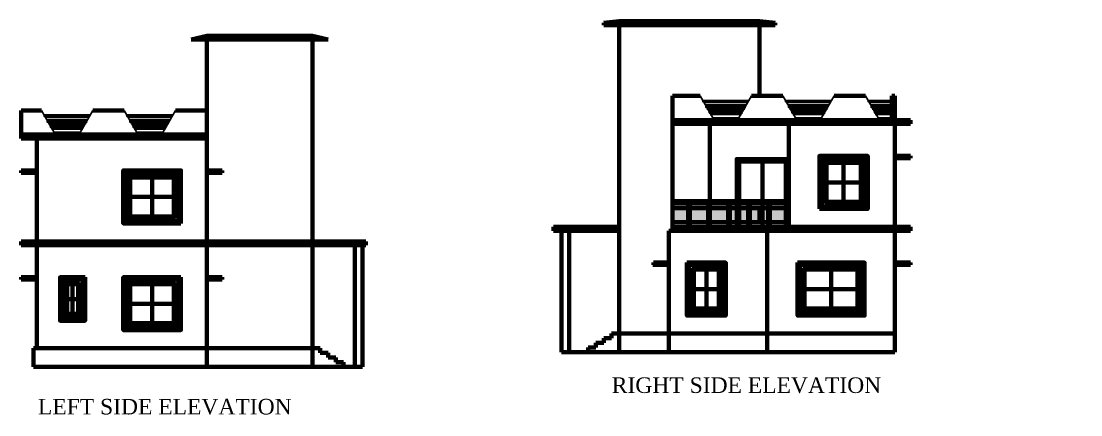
# Model space of a CAD drawing. Header units: millimetres. Extents: x 56375 to 204150, y 16886 to 77626.
# Drawn here: x 60816 to 94804, y 64112 to 76747 of the extents above; entities that cross this region are included whole.
import ezdxf

# ---------------------------------------------------------------- set-up
doc = ezdxf.new("R2010")
doc.units = ezdxf.units.MM
doc.header["$LTSCALE"] = 20
for name, color, linetype in [('chajja1', 60, 'Continuous'), ('doors', 131, 'Continuous'), ('site', 100, 'Continuous'), ('windows', 211, 'Continuous')]:
    doc.layers.add(name, color=color, linetype=linetype)
doc.styles.get("Standard").update_dxf_attribs({"font": 'arial.ttf'})

msp = doc.modelspace()

# ---------------------------------------------------------------- hatches: boundary and pattern name
at = {"lineweight": 80, "transparency": 33554687}
h = msp.add_hatch(color=256, dxfattribs=at)
h.dxf.hatch_style = 1
h.paths.add_polyline_path([(87969.653, 70721.884), (87969.653, 72421.884), (86419.703, 72421.884), (86419.703, 70721.884)])
h.paths.add_polyline_path([(87894.653, 70796.884), (87894.653, 72346.884), (86494.703, 72346.884), (86494.703, 70796.884)], flags=16)
h.paths.add_polyline_path([(87794.653, 70896.884), (87794.653, 72246.884), (86594.703, 72246.884), (86594.703, 70896.884)], flags=0)
h.paths.add_polyline_path([(87744.653, 70946.884), (87744.653, 72196.884), (86644.703, 72196.884), (86644.703, 70946.884)], flags=0)
h.paths.add_polyline_path([(85717.153, 68996.884), (85717.153, 67296.884), (87867.153, 67296.884), (87867.153, 68996.884)])
h.paths.add_polyline_path([(85792.153, 68921.884), (85792.153, 67371.884), (87792.153, 67371.884), (87792.153, 68921.884)], flags=16)
h.paths.add_polyline_path([(85892.153, 68821.884), (85892.153, 67471.884), (87692.153, 67471.884), (87692.153, 68821.884)], flags=0)
h.paths.add_polyline_path([(85942.153, 68771.884), (85942.153, 67521.884), (87642.153, 67521.884), (87642.153, 68771.884)], flags=0)
h = msp.add_hatch(color=256)
h.dxf.hatch_style = 1
h.paths.add_polyline_path([(65940.669, 71954.104), (64090.669, 71954.104), (64090.669, 70254.104), (65940.669, 70254.104)])
h.paths.add_polyline_path([(64165.669, 71879.104), (65865.669, 71879.104), (65865.669, 70329.104), (64165.669, 70329.104)], flags=16)
h.paths.add_polyline_path([(64265.669, 71779.104), (65765.669, 71779.104), (65765.669, 70429.104), (64265.669, 70429.104)], flags=0)
h.paths.add_polyline_path([(64315.669, 71729.104), (65715.669, 71729.104), (65715.669, 70479.104), (64315.669, 70479.104)], flags=0)
h.paths.add_polyline_path([(62865.669, 68529.104), (62065.669, 68529.104), (62065.669, 67129.104), (62865.669, 67129.104)])
h.paths.add_polyline_path([(62790.669, 67204.104), (62140.669, 67204.104), (62140.669, 68454.104), (62790.669, 68454.104)], flags=16)
h.paths.add_polyline_path([(62690.669, 67304.104), (62240.669, 67304.104), (62240.669, 68354.104), (62690.669, 68354.104)], flags=0)
h.paths.add_polyline_path([(62640.669, 67354.104), (62290.669, 67354.104), (62290.669, 68304.104), (62640.669, 68304.104)], flags=0)
h.paths.add_polyline_path([(65940.669, 68529.104), (64090.669, 68529.104), (64090.669, 66829.104), (65940.669, 66829.104)])
h.paths.add_polyline_path([(64165.669, 68454.104), (65865.669, 68454.104), (65865.669, 66904.104), (64165.669, 66904.104)], flags=16)
h.paths.add_polyline_path([(64265.669, 68354.104), (65765.669, 68354.104), (65765.669, 67004.104), (64265.669, 67004.104)], flags=0)
h.paths.add_polyline_path([(64315.669, 68304.104), (65715.669, 68304.104), (65715.669, 67054.104), (64315.669, 67054.104)], flags=0)
h.paths.add_polyline_path([(97152.04, 72272.401), (98252.04, 72272.401), (98252.04, 70897.401), (98327.04, 70897.401), (98327.04, 72347.401), (97077.04, 72347.401), (97077.04, 70897.401), (97152.04, 70897.401)])
h.paths.add_polyline_path([(98027.04, 68922.401), (96177.04, 68922.401), (96177.04, 67222.401), (98027.04, 67222.401)])
h.paths.add_polyline_path([(96252.04, 68847.401), (97952.04, 68847.401), (97952.04, 67297.401), (96252.04, 67297.401)], flags=16)
h.paths.add_polyline_path([(96352.04, 68747.401), (97852.04, 68747.401), (97852.04, 67397.401), (96352.04, 67397.401)], flags=0)
h.paths.add_polyline_path([(96402.04, 68697.401), (97802.04, 68697.401), (97802.04, 67447.401), (96402.04, 67447.401)], flags=0)
h.paths.add_polyline_path([(103265.854, 68922.401), (102015.854, 68922.401), (102015.854, 67222.401), (103265.854, 67222.401)])
h.paths.add_polyline_path([(102090.854, 68847.401), (103190.854, 68847.401), (103190.854, 67297.401), (102090.854, 67297.401)], flags=16)
h.paths.add_polyline_path([(102190.854, 68747.401), (103090.854, 68747.401), (103090.854, 67397.401), (102190.854, 67397.401)], flags=0)
h.paths.add_polyline_path([(102240.854, 68697.401), (103040.854, 68697.401), (103040.854, 67447.401), (102240.854, 67447.401)], flags=0)
h.paths.add_polyline_path([(106277.04, 68922.401), (104427.04, 68922.401), (104427.04, 67222.401), (106277.04, 67222.401)])
h.paths.add_polyline_path([(104502.04, 68847.401), (106202.04, 68847.401), (106202.04, 67297.401), (104502.04, 67297.401)], flags=16)
h.paths.add_polyline_path([(104602.04, 68747.401), (106102.04, 68747.401), (106102.04, 67397.401), (104602.04, 67397.401)], flags=0)
h.paths.add_polyline_path([(104652.04, 68697.401), (106052.04, 68697.401), (106052.04, 67447.401), (104652.04, 67447.401)], flags=0)
h = msp.add_hatch(color=256, dxfattribs=at)
h.dxf.hatch_style = 1
h.paths.add_polyline_path([(82208.82, 70746.884), (81702.574, 70746.884), (81702.574, 70296.884), (82208.82, 70296.884)])
h.paths.add_polyline_path([(82850.486, 70746.884), (82258.82, 70746.884), (82258.82, 70296.884), (82850.486, 70296.884)])
h.paths.add_polyline_path([(83492.153, 70746.884), (82900.486, 70746.884), (82900.486, 70296.884), (83492.153, 70296.884)])
h.paths.add_polyline_path([(83767.153, 70746.884), (83542.153, 70746.884), (83542.153, 70296.884), (83767.153, 70296.884)])
h.paths.add_polyline_path([(83842.153, 70746.884), (83767.153, 70746.884), (83767.153, 70296.884), (83842.153, 70296.884)])
h.paths.add_polyline_path([(84133.82, 70746.884), (83842.153, 70746.884), (83842.153, 70296.884), (84133.82, 70296.884)])
h.paths.add_polyline_path([(84592.153, 70746.884), (84183.82, 70746.884), (84183.82, 70296.884), (84592.153, 70296.884)])
h.paths.add_polyline_path([(84775.486, 70746.884), (84592.153, 70746.884), (84592.153, 70296.884), (84775.486, 70296.884)])
h.paths.add_polyline_path([(85342.153, 70746.884), (84825.486, 70746.884), (84825.486, 70296.884), (85342.153, 70296.884)])
h = msp.add_hatch(color=256, dxfattribs=at)
h.dxf.hatch_style = 1
h.paths.add_polyline_path([(82167.153, 68996.884), (82167.153, 67296.884), (83417.153, 67296.884), (83417.153, 68996.884)])
h.paths.add_polyline_path([(82242.153, 68921.884), (82242.153, 67371.884), (83342.153, 67371.884), (83342.153, 68921.884)], flags=16)

# ---------------------------------------------------------------- linework, layer by layer
at = {"lineweight": 80}
for p, q in [((79999.014, 76746.884), (79499.014, 76696.884)), ((79499.014, 76621.884), (79499.014, 76696.884)), ((79999.014, 76621.884), (79499.014, 76621.884)), ((79499.014, 76621.884), (79999.014, 76621.884)), ((84499.014, 76746.884), (79999.014, 76746.884)), ((79999.014, 70021.884), (79999.014, 76621.884)), ((81592.153, 76621.884), (79999.014, 76621.884)), ((81592.153, 76621.884), (84499.014, 76621.884)), ((84999.014, 76696.884), (84499.014, 76746.884)), ((84499.014, 74346.884), (84499.014, 76621.884)), ((84499.014, 76621.884), (84999.014, 76621.884)), ((84999.014, 76621.884), (84999.014, 76696.884)), ((66265.669, 76154.104), (66765.669, 76279.104)), ((66765.669, 76154.104), (66265.669, 76154.104)), ((70158.807, 76279.104), (66765.669, 76279.104)), ((66765.669, 76154.104), (66765.669, 69679.104)), ((70158.807, 76154.104), (66765.669, 76154.104)), ((70158.807, 76279.104), (70658.807, 76154.104)), ((70158.807, 76154.104), (70158.807, 69679.104)), ((70158.807, 76154.104), (70658.807, 76154.104)), ((81702.574, 70021.884), (81702.574, 74346.884)), ((81702.574, 74346.884), (82592.153, 74346.884)), ((84242.153, 74346.884), (85242.153, 74346.884)), ((86892.153, 74346.884), (87892.153, 74346.884)), ((88742.153, 73571.884), (88742.153, 74346.884)), ((88742.153, 74346.884), (88842.153, 74346.884)), ((88842.153, 73571.884), (88842.153, 74346.884)), ((61465.669, 73879.104), (60815.669, 73879.104)), ((60815.669, 72979.104), (60815.669, 73879.104)), ((64115.669, 73879.104), (63115.669, 73879.104)), ((66765.669, 73879.104), (65765.669, 73879.104)), ((82781.653, 74018.66), (84053.872, 74020.772)), ((82796.032, 74018.683), (84039.383, 74020.748)), ((82810.493, 73968.707), (84024.977, 73970.724)), ((82883.6, 73842.083), (83950.706, 73842.083)), ((82912.467, 73792.083), (83921.839, 73792.083)), ((85431.653, 74018.66), (86703.872, 74020.772)), ((85446.032, 74018.683), (86689.383, 74020.748)), ((85460.493, 73968.707), (86674.977, 73970.724)), ((85533.6, 73842.083), (86600.706, 73842.083)), ((85562.467, 73792.083), (86571.839, 73792.083)), ((88081.653, 74018.66), (88742.153, 74019.756)), ((88096.032, 74018.683), (88742.153, 74019.756)), ((88110.493, 73968.707), (88742.153, 73969.756)), ((88183.6, 73842.083), (88742.153, 73842.083)), ((88212.467, 73792.083), (88742.153, 73792.083)), ((61655.169, 73550.88), (62927.388, 73552.992)), ((61669.547, 73550.904), (62912.899, 73552.968)), ((61684.009, 73500.928), (62898.492, 73502.944)), ((64305.169, 73550.88), (65577.388, 73552.992)), ((64319.547, 73550.904), (65562.899, 73552.968)), ((64334.009, 73500.928), (65548.492, 73502.944)), ((89342.153, 73571.884), (81702.574, 73571.884)), ((89342.153, 73446.884), (81702.574, 73446.884)), ((82902.583, 70146.884), (82902.583, 73446.884)), ((85442.153, 70146.884), (85442.153, 73446.884)), ((88842.153, 70146.884), (88842.153, 73446.884)), ((89342.153, 73571.884), (89342.153, 73446.884)), ((66765.669, 73104.104), (60815.669, 73104.104)), ((61757.115, 73374.304), (62824.222, 73374.304)), ((61785.983, 73324.304), (62795.354, 73324.304)), ((64407.115, 73374.304), (65474.222, 73374.304)), ((64435.983, 73324.304), (65445.354, 73324.304)), ((66765.669, 72979.104), (60815.669, 72979.104)), ((61315.669, 72979.104), (61315.669, 66254.104)), ((88838.917, 72421.884), (89342.153, 72421.884)), ((89342.153, 72421.884), (89342.153, 72346.884)), ((84499.014, 72246.884), (84499.014, 72321.884)), ((87194.678, 70946.884), (87194.678, 72196.884)), ((88835.695, 72346.884), (89342.153, 72346.884)), ((65015.669, 71729.104), (65015.669, 70479.104)), ((86644.703, 71571.884), (87744.653, 71571.884)), ((64315.669, 71104.104), (65715.669, 71104.104)), ((85442.153, 70971.884), (81702.574, 70971.884)), ((85442.153, 70896.884), (81702.574, 70896.884)), ((85442.153, 70746.884), (81702.574, 70746.884)), ((84499.014, 70896.884), (84499.014, 70971.884)), ((84499.014, 70296.884), (84499.014, 70746.884)), ((79999.014, 70146.884), (77892.153, 70146.884)), ((77892.153, 70021.884), (77892.153, 70146.884)), ((79999.014, 70021.884), (77892.153, 70021.884)), ((78142.153, 66121.884), (78142.153, 70021.884)), ((78392.153, 66121.884), (78392.153, 70021.884)), ((79999.014, 66121.884), (79999.014, 70021.884)), ((89342.153, 70021.884), (81592.153, 70021.884)), ((81592.153, 66121.884), (81592.153, 70021.884)), ((85442.153, 70296.884), (81702.574, 70296.884)), ((89342.153, 70146.884), (81702.574, 70146.884)), ((84742.153, 66121.884), (84742.153, 70021.884)), ((88842.153, 66121.884), (88842.153, 70021.884)), ((89342.153, 70021.884), (89342.153, 70146.884)), ((66765.669, 69679.104), (60815.669, 69679.104)), ((60815.669, 69554.104), (60815.669, 69679.104)), ((66765.669, 69679.104), (71865.669, 69679.104)), ((71865.669, 69679.104), (71865.669, 69554.104)), ((66765.669, 69554.104), (60815.669, 69554.104)), ((66765.669, 69554.104), (66765.669, 65654.104)), ((66765.669, 69554.104), (71865.669, 69554.104)), ((70158.807, 69554.104), (70158.807, 65654.104)), ((71515.669, 69554.104), (71515.669, 65654.104)), ((71765.669, 69554.104), (71765.669, 65654.104)), ((81092.153, 68996.884), (81092.153, 68921.884)), ((81592.153, 68996.884), (81092.153, 68996.884)), ((88835.015, 68996.884), (89342.153, 68996.884)), ((89342.153, 68921.884), (89342.153, 68996.884)), ((81078.099, 68921.884), (81592.153, 68921.884)), ((82792.153, 68771.884), (82792.153, 67521.884)), ((86792.153, 68771.884), (86792.153, 67521.884)), ((88841.462, 68921.884), (89342.153, 68921.884)), ((62465.669, 68304.104), (62465.669, 67354.104)), ((65015.669, 68304.104), (65015.669, 67054.104)), ((83192.153, 68146.884), (82392.153, 68146.884)), ((87642.153, 68146.884), (85942.153, 68146.884)), ((62290.669, 67829.104), (62640.669, 67829.104)), ((64315.669, 67679.104), (65715.669, 67679.104)), ((79999.014, 66721.884), (79749.014, 66721.884)), ((79749.014, 66721.884), (79749.014, 66571.884)), ((88842.153, 66721.884), (79999.014, 66721.884)), ((84742.153, 66721.884), (88842.153, 66721.884)), ((79499.014, 66421.884), (79249.014, 66421.884)), ((79249.014, 66421.884), (79249.014, 66271.884)), ((79749.014, 66571.884), (79499.014, 66571.884)), ((79499.014, 66571.884), (79499.014, 66421.884)), ((61215.669, 66254.104), (61215.669, 65654.104)), ((61215.669, 66254.104), (70158.807, 66254.104)), ((70158.807, 66254.104), (70408.807, 66254.104)), ((70408.807, 66254.104), (70408.807, 66104.104)), ((70408.807, 66104.104), (70658.807, 66104.104)), ((70658.807, 66104.104), (70658.807, 65954.104)), ((70658.807, 65954.104), (70908.807, 65954.104)), ((70908.807, 65954.104), (70908.807, 65804.104)), ((88842.153, 66121.884), (78142.153, 66121.884)), ((78142.153, 66121.884), (78392.153, 66121.884)), ((79249.014, 66271.884), (78999.014, 66271.884)), ((78999.014, 66271.884), (78999.014, 66121.884)), ((84742.153, 66121.884), (88842.153, 66121.884)), ((61215.669, 65654.104), (71515.669, 65654.104)), ((70908.807, 65804.104), (71158.807, 65804.104)), ((71158.807, 65804.104), (71158.807, 65654.104))]:
    msp.add_line(p, q, dxfattribs=at)
for p, q in [((82592.153, 74346.884), (82999.993, 73640.483)), ((84242.153, 74346.884), (83836.696, 73644.612)), ((85242.153, 74346.884), (85649.993, 73640.483)), ((86892.153, 74346.884), (86486.696, 73644.612)), ((87892.153, 74346.884), (88299.993, 73640.483)), ((61465.669, 73879.104), (61873.509, 73172.703)), ((63115.669, 73879.104), (62710.212, 73176.832)), ((64115.669, 73879.104), (64523.509, 73172.703)), ((65765.669, 73879.104), (65360.212, 73176.832)), ((82996.298, 73646.884), (83838.008, 73646.884)), ((85646.298, 73646.884), (86488.008, 73646.884)), ((88296.298, 73646.884), (88742.153, 73646.884)), ((61869.814, 73179.104), (62711.523, 73179.104)), ((64519.814, 73179.104), (65361.523, 73179.104))]:
    msp.add_line(p, q)
at = {"lineweight": 40}
for p, q in [((82679.679, 74195.284), (84154.626, 74195.284)), ((82708.547, 74145.284), (84125.759, 74145.284)), ((85329.679, 74195.284), (86804.626, 74195.284)), ((85358.547, 74145.284), (86775.759, 74145.284)), ((87979.679, 74195.284), (88742.153, 74195.284)), ((88008.547, 74145.284), (88742.153, 74145.284)), ((61553.195, 73727.504), (63028.142, 73727.504)), ((61582.062, 73677.504), (62999.275, 73677.504)), ((64203.195, 73727.504), (65678.142, 73727.504)), ((64232.062, 73677.504), (65649.275, 73677.504))]:
    msp.add_line(p, q, dxfattribs=at)
for p in [(82694.113, 74170.284), (85344.113, 74170.284), (87994.113, 74170.284), (82796.073, 73993.683), (82898.033, 73817.083), (85446.073, 73993.683), (85548.033, 73817.083), (88096.073, 73993.683), (88198.033, 73817.083), (61567.629, 73702.504), (61669.589, 73525.904), (64217.629, 73702.504), (64319.589, 73525.904), (61771.549, 73349.304), (64421.549, 73349.304)]:
    msp.add_point(p, dxfattribs=at)
at = {"layer": 'chajja1', "lineweight": 80}
for p, q in [((60815.669, 71954.104), (61315.669, 71954.104)), ((60815.669, 71879.104), (60815.669, 71954.104)), ((60815.669, 71879.104), (61315.669, 71879.104)), ((67265.669, 71954.104), (66765.669, 71954.104)), ((67265.669, 71879.104), (66765.669, 71879.104)), ((67265.669, 71954.104), (67265.669, 71879.104)), ((60815.669, 68529.104), (61315.669, 68529.104)), ((60815.669, 68529.104), (60815.669, 68454.104)), ((60815.669, 68454.104), (61315.669, 68454.104)), ((67265.669, 68529.104), (66765.669, 68529.104)), ((67265.669, 68454.104), (66765.669, 68454.104)), ((67265.669, 68529.104), (67265.669, 68454.104))]:
    msp.add_line(p, q, dxfattribs=at)
for points in [[(86419.703, 70721.884), (86419.703, 72421.884), (87969.653, 72421.884), (87969.653, 70721.884)], [(86494.703, 70796.884), (86494.703, 72346.884), (87894.653, 72346.884), (87894.653, 70796.884)], [(65940.669, 70254.104), (64090.669, 70254.104), (64090.669, 71954.104), (65940.669, 71954.104)], [(65865.669, 70329.104), (64165.669, 70329.104), (64165.669, 71879.104), (65865.669, 71879.104)], [(82167.153, 68996.884), (82167.153, 67296.884), (83417.153, 67296.884), (83417.153, 68996.884)], [(85717.153, 68996.884), (85717.153, 67296.884), (87867.153, 67296.884), (87867.153, 68996.884)], [(82242.153, 68921.884), (82242.153, 67371.884), (83342.153, 67371.884), (83342.153, 68921.884)], [(85792.153, 68921.884), (85792.153, 67371.884), (87792.153, 67371.884), (87792.153, 68921.884)], [(62865.669, 68529.104), (62065.669, 68529.104), (62065.669, 67129.104), (62865.669, 67129.104)], [(62790.669, 68454.104), (62140.669, 68454.104), (62140.669, 67204.104), (62790.669, 67204.104)], [(65940.669, 68529.104), (65940.669, 66829.104), (64090.669, 66829.104), (64090.669, 68529.104)], [(65865.669, 68454.104), (65865.669, 66904.104), (64165.669, 66904.104), (64165.669, 68454.104)]]:
    msp.add_lwpolyline(points, close=True, dxfattribs=at)
at = {"layer": 'doors', "lineweight": 80}
for p, q in [((84592.153, 72246.884), (84592.153, 70971.884)), ((83767.153, 70146.884), (83767.153, 70896.884)), ((83842.153, 70146.884), (83842.153, 70896.884)), ((84592.153, 70896.884), (84592.153, 70146.884)), ((85342.153, 70146.884), (85342.153, 70896.884)), ((85417.153, 70146.884), (85417.153, 70896.884))]:
    msp.add_line(p, q, dxfattribs=at)
for points in [[(83767.153, 70971.884), (83767.153, 72321.884), (85417.153, 72321.884), (85417.153, 70971.884)], [(83842.153, 70971.884), (83842.153, 72246.884), (85342.153, 72246.884), (85342.153, 70971.884)]]:
    msp.add_lwpolyline(points, dxfattribs=at)
at = {"layer": 'site', "lineweight": 80}
for p, q in [((82208.82, 70896.884), (82208.82, 70146.884)), ((82233.82, 70896.884), (82233.82, 70146.884)), ((82258.82, 70896.884), (82258.82, 70146.884)), ((82258.82, 70896.884), (82258.82, 70146.884)), ((82850.486, 70896.884), (82850.486, 70146.884)), ((82875.486, 70896.884), (82875.486, 70146.884)), ((82900.486, 70896.884), (82900.486, 70146.884)), ((83492.153, 70896.884), (83492.153, 70146.884)), ((83517.153, 70896.884), (83517.153, 70146.884)), ((83542.153, 70896.884), (83542.153, 70146.884)), ((84133.82, 70896.884), (84133.82, 70146.884)), ((84158.82, 70896.884), (84158.82, 70146.884)), ((84183.82, 70896.884), (84183.82, 70146.884)), ((84775.486, 70896.884), (84775.486, 70146.884)), ((84800.486, 70896.884), (84800.486, 70146.884)), ((84825.486, 70896.884), (84825.486, 70146.884))]:
    msp.add_line(p, q, dxfattribs=at)
at = {"layer": 'windows', "lineweight": 80}
msp.add_line((71765.669, 65654.104), (71515.669, 65654.104), dxfattribs=at)
for points in [[(86594.703, 70896.884), (86594.703, 72246.884), (87794.653, 72246.884), (87794.653, 70896.884)], [(86644.703, 70946.884), (86644.703, 72196.884), (87744.653, 72196.884), (87744.653, 70946.884)], [(65765.669, 70429.104), (64265.669, 70429.104), (64265.669, 71779.104), (65765.669, 71779.104)], [(65715.669, 70479.104), (64315.669, 70479.104), (64315.669, 71729.104), (65715.669, 71729.104)], [(82342.153, 68821.884), (82342.153, 67471.884), (83242.153, 67471.884), (83242.153, 68821.884)], [(82392.153, 68771.884), (82392.153, 67521.884), (83192.153, 67521.884), (83192.153, 68771.884)], [(85892.153, 68821.884), (85892.153, 67471.884), (87692.153, 67471.884), (87692.153, 68821.884)], [(85942.153, 68771.884), (85942.153, 67521.884), (87642.153, 67521.884), (87642.153, 68771.884)], [(62690.669, 68354.104), (62240.669, 68354.104), (62240.669, 67304.104), (62690.669, 67304.104)], [(65765.669, 68354.104), (65765.669, 67004.104), (64265.669, 67004.104), (64265.669, 68354.104)], [(62640.669, 68304.104), (62290.669, 68304.104), (62290.669, 67354.104), (62640.669, 67354.104)], [(65715.669, 68304.104), (65715.669, 67054.104), (64315.669, 67054.104), (64315.669, 68304.104)]]:
    msp.add_lwpolyline(points, close=True, dxfattribs=at)
for p in [(82233.82, 70896.884), (82875.486, 70896.884), (83517.153, 70896.884), (84158.82, 70896.884), (84800.486, 70896.884)]:
    msp.add_point(p, dxfattribs=at)

# ---------------------------------------------------------------- texts
at = {"char_height": 500, "attachment_point": 1}
for s, width, insert in [('\\pi1453.30803;{\\fTimes New Roman|b0|i0|c0|p18;RIGHT SIDE ELEVATION}', 11331.27359, (78306.827, 65313.59)), ('{\\fTimes New Roman|b0|i0|c0|p18;LEFT SIDE ELEVATION}', 10386.07751, (61352.477, 64623.153))]:
    msp.add_mtext_dynamic_manual_height_columns(s, width=width, gutter_width=1000, heights=[0], dxfattribs=dict(at, insert=insert))

doc.saveas('drawing.dxf')
